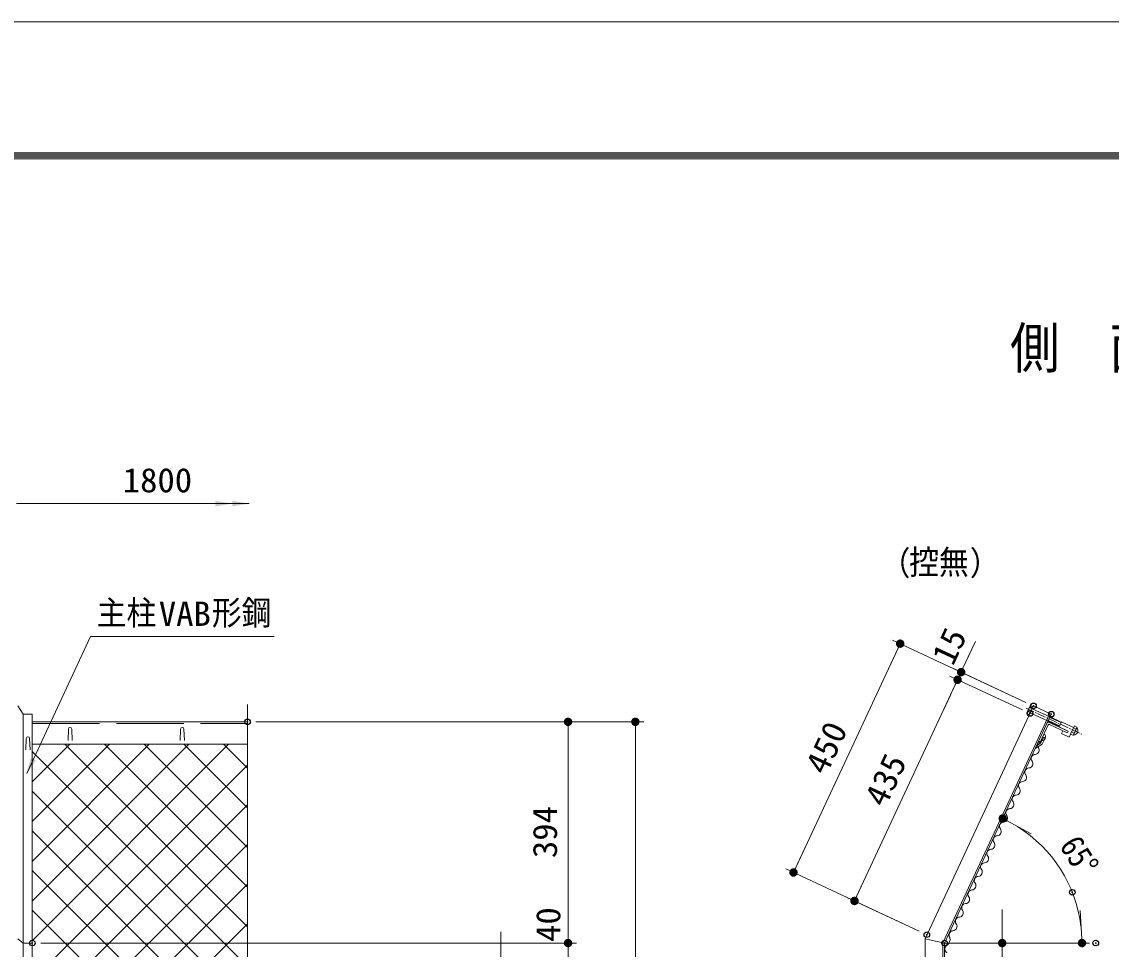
# Model space of a CAD drawing. Units: millimetres at full size. Extents: x -4455 to 4455, y -3150 to 3150.
# Drawn here: x -1598 to 344, y 1497 to 3150 of the extents above; entities that cross this region are included whole.
import ezdxf
from ezdxf.enums import TextEntityAlignment as Align

# ---------------------------------------------------------------- set-up
doc = ezdxf.new("R2010")
doc.units = ezdxf.units.MM
doc.header["$LTSCALE"] = 20
doc.header["$PDMODE"] = 32
doc.header["$PDSIZE"] = 10
for name, pattern in [('DASHED', [7.5, 6, -1.5]), ('USER3', [1.125, 0.75, -0.125, 0.125, -0.125]), ('USER4', [4.7625, 3.175, -1.5875])]:
    doc.linetypes.add(name, pattern=pattern)
for name, color, linetype, lineweight in [('0-1_SUNPOU', 1, 'Continuous', 18), ('0-4_6文字', 3, 'Continuous', 18), ('0-5_1部材', 7, 'Continuous', 18), ('0-6_8部品', 7, 'Continuous', 18), ('0-A_5寸法', 1, 'Continuous', 18), ('0-C_2網', 4, 'Continuous', 18), ('0-D_AMI', 3, 'Continuous', 18), ('0-E_D-TTL', 7, 'Continuous', 18)]:
    doc.layers.add(name, color=color, linetype=linetype, lineweight=lineweight)
doc.layers.add('0-2_DEFPOINTS', color=7, linetype='Continuous')
doc.styles.add('ＭＳ ゴシック', font='')
doc.styles.get('ＭＳ ゴシック').set_extended_font_data('MS Gothic')

# ---------------------------------------------------------------- blocks, each defined once
blk = doc.blocks.new('M1')
at = {"layer": '0-1_SUNPOU'}
blk.add_line((-5, 0), (-38.58, 0), dxfattribs=at)
for points in [[(0, 0), (-5, 0), (-4.96, 0.63)], [(0, 0), (-4.96, -0.63), (-5, 0)], [(0, 0), (-4.96, 0.63), (-4.84, 1.24)], [(0, 0), (-4.84, -1.24), (-4.96, -0.63)], [(0, 0), (-4.84, 1.24), (-4.65, 1.84)], [(0, 0), (-4.65, -1.84), (-4.84, -1.24)], [(0, 0), (-4.65, 1.84), (-4.38, 2.41)], [(0, 0), (-4.38, -2.41), (-4.65, -1.84)], [(0, 0), (-4.38, 2.41), (-4.05, 2.94)], [(0, 0), (-4.05, -2.94), (-4.38, -2.41)], [(0, 0), (-4.05, 2.94), (-3.64, 3.42)], [(0, 0), (-3.64, -3.42), (-4.05, -2.94)], [(0, 0), (-3.64, 3.42), (-3.19, 3.85)], [(0, 0), (-3.19, -3.85), (-3.64, -3.42)], [(0, 0), (-3.19, 3.85), (-2.68, 4.22)], [(0, 0), (-2.68, -4.22), (-3.19, -3.85)], [(0, 0), (-2.68, 4.22), (-2.13, 4.52)], [(0, 0), (-2.13, -4.52), (-2.68, -4.22)], [(0, 0), (-2.13, 4.52), (-1.55, 4.76)], [(0, 0), (-1.55, -4.76), (-2.13, -4.52)], [(0, 0), (-1.55, 4.76), (-0.94, 4.91)], [(0, 0), (-0.94, -4.91), (-1.55, -4.76)], [(0, 0), (-0.94, 4.91), (-0.31, 4.99)], [(0, 0), (-0.31, -4.99), (-0.94, -4.91)], [(0, 0), (-0.31, 4.99), (0.31, 4.99)], [(0, 0), (0.31, -4.99), (-0.31, -4.99)], [(0, 0), (0.31, 4.99), (0.94, 4.91)], [(0, 0), (0.94, 4.91), (1.55, 4.76)], [(0, 0), (1.55, 4.76), (2.13, 4.52)], [(0, 0), (2.13, 4.52), (2.68, 4.22)], [(0, 0), (2.68, 4.22), (3.19, 3.85)], [(0, 0), (3.19, 3.85), (3.64, 3.42)], [(0, 0), (3.64, 3.42), (4.05, 2.94)], [(0, 0), (4.05, 2.94), (4.38, 2.41)], [(0, 0), (4.38, 2.41), (4.65, 1.84)], [(0, 0), (4.65, 1.84), (4.84, 1.24)], [(0, 0), (4.84, 1.24), (4.96, 0.63)], [(0, 0), (4.96, 0.63), (5, 0)], [(0, 0), (0.94, -4.91), (0.31, -4.99)], [(0, 0), (1.55, -4.76), (0.94, -4.91)], [(0, 0), (2.13, -4.52), (1.55, -4.76)], [(0, 0), (2.68, -4.22), (2.13, -4.52)], [(0, 0), (3.19, -3.85), (2.68, -4.22)], [(0, 0), (3.64, -3.42), (3.19, -3.85)], [(0, 0), (4.05, -2.94), (3.64, -3.42)], [(0, 0), (4.38, -2.41), (4.05, -2.94)], [(0, 0), (4.65, -1.84), (4.38, -2.41)], [(0, 0), (4.84, -1.24), (4.65, -1.84)], [(0, 0), (4.96, -0.63), (4.84, -1.24)], [(0, 0), (5, 0), (4.96, -0.63)]]:
    blk.add_solid(points, dxfattribs=at)
blk = doc.blocks.new('NAMIX13')
at = {"layer": '0-D_AMI'}
for centre, start, end in [((-71.1, -133.3), 298.07249, 61.92751), ((71.1, -400), 118.07249, 241.92751), ((-71.1, -666.7), 298.07249, 61.92751), ((71.1, -933.3), 118.07249, 241.92751), ((-71.1, -1200), 298.07249, 61.92751), ((71.1, -1466.7), 118.07249, 241.92751), ((71.1, -2000), 118.07249, 241.92751), ((-71.1, -1733.3), 298.07249, 61.92751), ((-71.1, -2266.7), 298.07249, 61.92751), ((71.1, -2533.3), 118.07249, 241.92751), ((-71.1, -2800), 298.07249, 61.92751), ((71.1, -3066.7), 118.07249, 241.92751), ((71.1, -3600), 118.07249, 241.92751), ((-71.1, -3333.3), 298.07249, 61.92751), ((-71.1, -3866.7), 298.07249, 61.92751), ((71.1, -4133.3), 118.07249, 241.92751), ((-71.1, -4400), 298.07249, 61.92751), ((71.1, -4666.7), 118.07249, 241.92751), ((-71.1, -4933.3), 298.07249, 61.92751), ((71.1, -5200), 118.07249, 241.92751), ((-71.1, -5466.7), 298.07249, 61.92751), ((71.1, -5733.3), 118.07249, 241.92751)]:
    blk.add_arc(centre, 151.1, start, end, dxfattribs=at)

msp = doc.modelspace()

# ---------------------------------------------------------------- linework, layer by layer
at = {"layer": '0-2_DEFPOINTS'}
for p in [(70.48, 1977.64), (205.83, 1931.07), (205.83, 1931.07), (-1195.62, 1902.69), (-624.05, 1902.69), (199.49, 1917.48), (199.49, 1917.48), (237.56, 1916.28), (-222.12, 1634.11), (274.99, 1598.87), (-113.36, 1583.4), (15.66, 1523.23), (-1579.29, 1508.44), (-624.05, 1508.44), (47.38, 1508.44), (47.38, 1508.44), (316.79, 1508.44)]:
    msp.add_point(p, dxfattribs=at)
at = {"layer": '0-4_6文字', "color": 7}
msp.add_lwpolyline([(-1147.84, 2054.77), (-1475.63, 2054.77), (-1589.23, 1810.36)], dxfattribs=at)
msp.add_solid([(-1590.07, 1808.54), (-1582.15, 1837.95), (-1572.7, 1833.55)], dxfattribs=at)
at = {"layer": '0-5_1部材'}
for p, q in [((-1604.79, 1931.07), (-1595.79, 1916.28)), ((12.38, 1516.2), (205.83, 1931.07)), ((205.83, 1931.07), (237.56, 1916.28)), ((-1579.29, 1916.28), (-1595.79, 1916.28)), ((-1579.29, 1916.28), (-1579.29, -651.56)), ((44.38, 1509.11), (234.84, 1917.55)), ((47.38, 1508.44), (237.56, 1916.28)), ((-1579.29, 1902.69), (-1195.62, 1902.69)), ((-1579.29, 1862.69), (-1195.62, 1862.69)), ((-1604.79, 1516.2), (-1595.79, 1508.44)), ((12.38, 1516.2), (47.38, 1508.44)), ((12.38, 1516.2), (12.38, -351.56)), ((-1595.79, 1508.44), (-1579.29, 1508.44)), ((44.38, 1509.11), (44.38, -651.56))]:
    msp.add_line(p, q, dxfattribs=at)
at = {"layer": '0-5_1部材', "color": 4}
msp.add_line((-1195.62, 1933.39), (-1195.62, 675.29), dxfattribs=at)
at = {"layer": '0-5_1部材', "color": 3}
for p, q in [((-1595.79, 1916.28), (-1595.79, -651.56)), ((-1515.54, 1869.19), (-1514.79, 1889.69)), ((-1508.04, 1869.19), (-1508.79, 1889.69)), ((-1315.54, 1869.19), (-1314.79, 1889.69)), ((-1308.04, 1869.19), (-1308.79, 1889.69))]:
    msp.add_line(p, q, dxfattribs=at)
at = {"layer": '0-5_1部材', "color": 1, "linetype": 'DASHED'}
msp.add_line((-1579.29, 1899.69), (-1195.62, 1899.69), dxfattribs=at)
at = {"layer": '0-5_1部材'}
msp.add_lwpolyline([(47.38, 1508.44), (47.38, -351.56), (47.38, -651.56)], dxfattribs=at)
at = {"layer": '0-5_1部材', "color": 3}
for centre in [(-1511.79, 1889.69), (-1311.79, 1889.69)]:
    msp.add_arc(centre, 3, 0, 180, dxfattribs=at)
at = {"layer": '0-6_8部品', "color": 1, "linetype": 'USER3'}
msp.add_line((192.72, 1926.83), (291.87, 1880.6), dxfattribs=at)
at = {"layer": '0-6_8部品'}
for p, q in [((193.78, 1918.46), (199.63, 1931.02)), ((203.47, 1926), (198.95, 1928.1)), ((199.63, 1931.02), (200.65, 1931.73)), ((205.16, 1929.63), (200.65, 1931.73)), ((193.78, 1918.46), (193.88, 1917.23)), ((198.4, 1915.12), (193.88, 1917.23)), ((200.09, 1918.75), (195.57, 1920.85)), ((231.85, 1904.05), (251.79, 1894.75)), ((235.23, 1911.3), (255.17, 1902)), ((232.03, 1897.34), (217.66, 1866.53)), ((231.22, 1902.69), (267.47, 1885.78)), ((234.03, 1898.07), (264.84, 1883.7)), ((255.59, 1902.91), (251.36, 1893.84)), ((251.36, 1893.84), (267.68, 1886.24)), ((255.59, 1902.91), (277.34, 1892.76)), ((255.72, 1881.88), (258.04, 1886.87)), ((266.83, 1884.42), (267.68, 1886.23)), ((278.61, 1895.48), (271.85, 1880.98)), ((276.92, 1891.85), (273.54, 1884.61)), ((273.54, 1884.61), (278.05, 1882.5)), ((276.92, 1891.85), (281.48, 1889.73)), ((278.61, 1895.48), (283.12, 1893.38)), ((283.23, 1892.14), (283.13, 1893.38)), ((-1590.76, 1852.53), (-1590.01, 1873.03)), ((-1583.26, 1852.53), (-1584.01, 1873.03)), ((219.13, 1865.15), (211.33, 1860.05)), ((214.31, 1866.43), (215.67, 1865.8)), ((223.78, 1875.12), (219.13, 1865.15)), ((226.5, 1873.85), (221.49, 1863.11)), ((223.78, 1875.12), (226.5, 1873.85)), ((269.31, 1875.54), (255.72, 1881.88)), ((271.85, 1880.98), (269.31, 1875.54)), ((271.85, 1880.98), (276.36, 1878.87)), ((221.49, 1863.11), (208.93, 1854.89))]:
    msp.add_line(p, q, dxfattribs=at)
at = {"layer": '0-6_8部品', "color": 3, "linetype": 'USER4'}
for p, q in [((203.47, 1926), (235.1, 1911.36)), ((200.09, 1918.75), (231.72, 1904.11))]:
    msp.add_line(p, q, dxfattribs=at)
at = {"layer": '0-6_8部品', "color": 4}
for p, q in [((232.19, 1904.77), (252.13, 1895.47)), ((234.89, 1910.57), (254.83, 1901.27))]:
    msp.add_line(p, q, dxfattribs=at)
at = {"layer": '0-6_8部品'}
msp.add_lwpolyline([(283.23, 1892.14), (277.38, 1879.58), (276.36, 1878.87)], dxfattribs=at)
for centre, radius, start, end in [((208.66, 1919.17), 13.19, 137.35573, 172.65509), ((206.18, 1927.96), 7.23, 155.00224, 178.88522), ((200.33, 1915.41), 7.23, 131.11235, 155.00092), ((232.18, 1900.03), 2, 64.99207, 154.99219), ((233.39, 1896.71), 1.5, 65.00722, 155.00732), ((265.47, 1885.06), 1.5, 245.00729, 334.96823), ((277.5, 1887.02), 7.61, 269.02866, 41.50311), ((267.28, 1892.07), 14.39, 318.38929, 350.69312), ((276.68, 1895.2), 7.27, 311.37286, 335.0017), ((-1587.01, 1873.03), 3, 0, 180), ((216.3, 1867.16), 1.5, 245.00729, 334.99213), ((270.82, 1882.64), 7.23, 334.99903, 358.96354)]:
    msp.add_arc(centre, radius, start, end, dxfattribs=at)
at = {"layer": '0-A_5寸法'}
for p, q in [((-1607.36, 2291.57), (-1220.43, 2291.57)), ((-1278.98, 2291.57), (-1224.35, 2291.57)), ((-1212.39, 2291.57), (-1254.23, 2291.57)), ((-1247.44, 2291.57), (-1192.81, 2291.57)), ((-31.94, 2041.95), (-222.12, 1634.11)), ((192.24, 1937.41), (-45.53, 2048.29)), ((89.5, 2018.42), (102.17, 2045.61)), ((185.9, 1923.82), (56.88, 1983.98)), ((185.9, 1923.82), (56.88, 1983.98)), ((192.24, 1937.41), (63.22, 1997.57)), ((76.82, 1991.23), (70.48, 1977.64)), ((70.48, 1977.64), (-113.36, 1583.4)), ((57.8, 1950.45), (45.12, 1923.26)), ((-1180.62, 1902.69), (-609.05, 1902.69)), ((-1180.62, 1902.69), (-489.05, 1902.69)), ((-624.05, 1508.44), (-624.05, 1902.69)), ((-504.05, 1902.69), (-504.05, -351.56)), ((2.06, 1529.57), (-235.71, 1640.45)), ((2.06, 1529.57), (-126.95, 1589.73)), ((-624.05, 1538.44), (-624.05, 1568.44)), ((149.96, 1538.44), (149.96, 1568.44)), ((-744.05, 1498.44), (-744.05, 1528.44)), ((-1564.29, 1508.44), (-609.05, 1508.44)), ((-1564.29, 1508.44), (-609.05, 1508.44)), ((-624.05, 1468.44), (-624.05, 1508.44)), ((47.38, 1508.44), (305.5, 1508.44)), ((62.38, 1508.44), (164.96, 1508.44)), ((149.96, 1508.44), (149.96, 1448.44))]:
    msp.add_line(p, q, dxfattribs=at)
msp.add_arc((47.38, 1508.44), 244.92, 7.02254, 57.97755, dxfattribs=at)
for points in [[(-1252.81, 2296.57), (-1252.81, 2286.57), (-1222.81, 2291.57)], [(-1222.81, 2296.57), (-1222.81, 2286.57), (-1192.81, 2291.57)]]:
    msp.add_solid(points, dxfattribs=at)
at = {"layer": '0-C_2網'}
for p, q in [((-1579.29, 1795.47), (-1512.07, 1862.69)), ((-1579.29, 1724.76), (-1441.36, 1862.69)), ((-1579.29, 1654.05), (-1370.65, 1862.69)), ((-1579.29, 1583.34), (-1299.94, 1862.69)), ((-1579.29, 1512.63), (-1229.23, 1862.69)), ((-1195.62, 1466.38), (-1579.29, 1850.04)), ((-1195.62, 1537.09), (-1521.22, 1862.69)), ((-1195.62, 1607.8), (-1450.51, 1862.69)), ((-1195.62, 1678.51), (-1379.8, 1862.69)), ((-1195.62, 1749.22), (-1309.09, 1862.69)), ((-1195.62, 1819.93), (-1238.38, 1862.69)), ((-1579.29, 1441.92), (-1195.62, 1825.58)), ((-1195.62, 1395.67), (-1579.29, 1779.33)), ((-1579.29, 1371.21), (-1195.62, 1754.87)), ((-1195.62, 1324.96), (-1579.29, 1708.62)), ((-1579.29, 1300.5), (-1195.62, 1684.16)), ((-1195.62, 1254.24), (-1579.29, 1637.91)), ((-1579.29, 1229.79), (-1195.62, 1613.45)), ((-1195.62, 1183.53), (-1579.29, 1567.2)), ((-1579.29, 1159.07), (-1195.62, 1542.74))]:
    msp.add_line(p, q, dxfattribs=at)
at = {"layer": '0-C_2網', "color": 3}
msp.add_arc((44.03, 1515.13), 13.05, 305.3405, 14.52723, dxfattribs=at)
at = {"layer": '0-D_AMI'}
for centre, start, end in [((220.48, 1861.29), 93.07249, 216.92751), ((219.67, 1876.38), 273.07249, 36.92751), ((208.4, 1852.21), 273.07249, 36.92751), ((197.13, 1828.05), 273.07249, 36.92751), ((209.21, 1837.13), 93.07249, 216.92751), ((185.86, 1803.88), 273.07249, 36.92751), ((197.94, 1812.96), 93.07249, 216.92751), ((186.67, 1788.79), 93.07249, 216.92751), ((55.13, 1497.81), 118.07249, 241.92751)]:
    msp.add_arc(centre, 7.56, start, end, dxfattribs=at)
at = {"layer": '0-E_D-TTL', "color": 2}
msp.add_lwpolyline([(-4454.9, 3150.21), (4454.8, 3150.21), (4454.8, -3150.21), (-4454.9, -3150.21)], close=True, dxfattribs=at)
at = {"layer": '0-E_D-TTL'}
for points in [[(-4168.52, 2916.87), (4168.41, 2916.87), (4168.41, -2916.87), (-4168.52, -2916.87)], [(-4165.87, 2914.21), (4165.76, 2914.21), (4165.76, -2914.21), (-4165.87, -2914.21)], [(-4163.21, 2911.56), (4163.11, 2911.56), (4163.11, -2911.56), (-4163.21, -2911.56)], [(-4160.56, 2908.91), (4160.46, 2908.91), (4160.46, -2908.91), (-4160.56, -2908.91)], [(-4157.91, 2906.26), (4157.81, 2906.26), (4157.81, -2906.26), (-4157.91, -2906.26)]]:
    msp.add_lwpolyline(points, close=True, dxfattribs=at)

# ---------------------------------------------------------------- block references
at = {"layer": '0-A_5寸法', "xscale": 1.5, "yscale": 1.5}
for p, rotation in [((-31.94, 2041.95), 65.00003), ((76.82, 1991.23), 245.00003), ((70.48, 1977.64), 65.00003), ((70.48, 1977.64), 65.00003), ((-624.05, 1902.69), 90), ((-504.05, 1902.69), 90), ((150.88, 1730.41), 151.48883), ((-222.12, 1634.11), 245.00003), ((-113.36, 1583.4), 245.00003), ((-624.05, 1508.44), 270), ((-624.05, 1508.44), 270), ((149.96, 1508.44), 270), ((292.3, 1508.44), 273.51127), ((-744.05, 1468.44), 270)]:
    msp.add_blockref('M1', p, dxfattribs=dict(at, rotation=rotation))
at = {"layer": '0-C_2網', "xscale": 0.05, "yscale": 0.05, "rotation": 335}
msp.add_blockref('NAMIX13', (180.63, 1784.25), dxfattribs=at)

# ---------------------------------------------------------------- texts
at = {"layer": '0-4_6文字', "color": 7, "style": 'ＭＳ ゴシック', "width": 0.9}
msp.add_text('側\u3000面\u3000図', height=72.14, dxfattribs=at).set_placement((163.84, 2511.4), align=Align.BOTTOM_LEFT)
at = {"layer": '0-4_6文字', "style": 'ＭＳ ゴシック'}
for s, width, p in [('（ \u3000 ）', 0.9, (-66.87, 2151.04)), ('控無', 0.9, (-15.89, 2152.67)), ('主柱', 0.9, (-1464.44, 2062.41)), ('形鋼', 0.9, (-1259.17, 2062.41)), ('VAB', 1.05, (-1353.64, 2060.69))]:
    msp.add_text(s, height=43.26, dxfattribs=dict(at, width=width)).set_placement(p, align=Align.BOTTOM_LEFT)
at = {"layer": '0-A_5寸法', "color": 3, "style": 'ＭＳ ゴシック', "width": 1.05}
msp.add_text('1800', height=43.26, dxfattribs=at).set_placement((-1417.88, 2298.66), align=Align.BOTTOM_LEFT)
at = {"layer": '0-A_5寸法', "color": 3, "style": 'ＭＳ ゴシック'}
for s, rotation, width, p in [('15', 65, 1.05, (73.81, 1995.01)), ('450', 65, 1.05, (-152.09, 1800.07)), ('435', 65, 1.05, (-46.51, 1742.55)), ('394', 90, 1.05, (-630.72, 1659.81)), ('65°', 302.5, 0.85, (239.82, 1674.62)), ('40', 90, 1.05, (-624.78, 1510.48))]:
    msp.add_text(s, height=43.26, rotation=rotation, dxfattribs=dict(at, width=width)).set_placement(p, align=Align.BOTTOM_LEFT)

doc.saveas('drawing.dxf')
